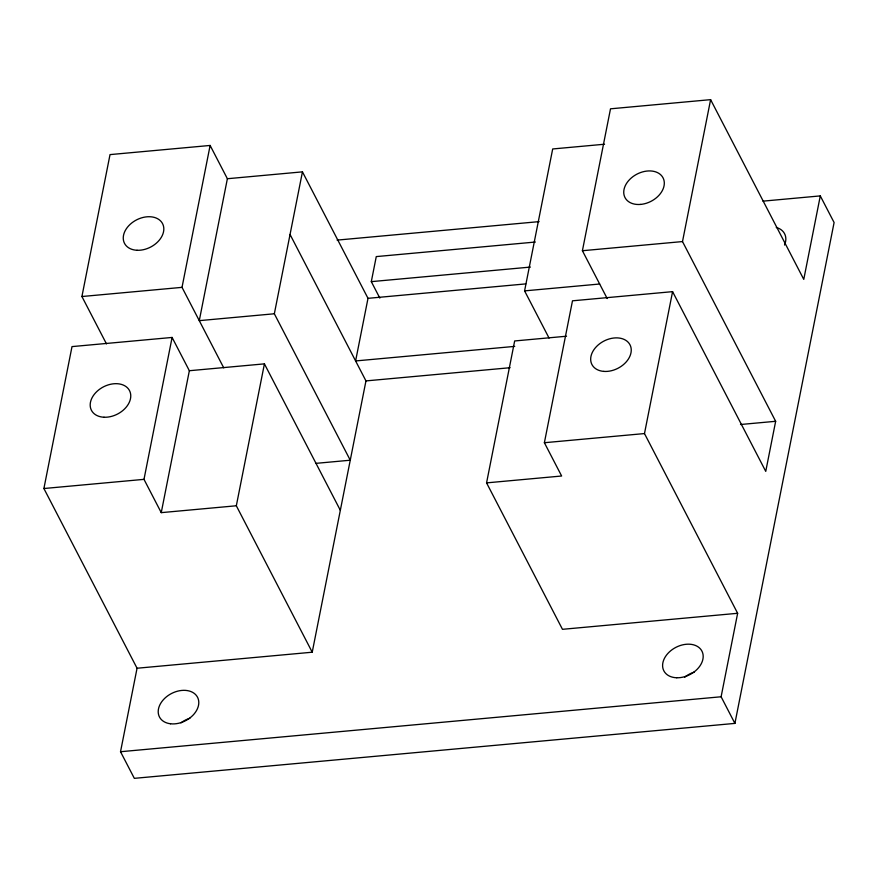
<?xml version="1.0" encoding="UTF-8"?>
<svg xmlns="http://www.w3.org/2000/svg" width="878" height="878" viewBox="0 0 878 878"><rect width="100%" height="100%" fill="white"/><g stroke="black" fill="none" stroke-linecap="round" stroke-linejoin="round"><path stroke-width="1.32" d="M43.9 488.519L72.007 346.601L172.099 337.448L189.352 370.725L161.245 512.642L236.325 505.772L312.228 652.211L137.056 668.235L43.9 488.519L143.992 479.355L161.245 512.642M106.468 343.88L81.917 296.523L110.024 154.605L210.127 145.452L227.38 178.728L199.273 320.646L274.342 313.775L350.256 460.215L316.124 463.343M143.992 479.355L172.099 337.448M223.736 367.838L182.02 287.358L210.127 145.452M762.971 201.15L820.293 195.904L834.1 222.529L734.908 723.395L134.334 778.347L120.527 751.722L137.056 668.235M236.325 505.772L264.421 363.865L189.352 370.725M274.342 313.775L302.449 171.858L227.38 178.728M302.449 171.858L368.003 298.333L355.601 360.946L514.727 346.382M379.834 298.081L371.306 281.64L376.267 256.596L535.393 242.032M312.228 652.211L365.961 380.909L290.047 234.47M734.908 723.395L721.112 696.77L737.641 613.294L562.469 629.317L486.566 482.878L514.662 340.96L566.54 336.219M549.057 338.074L524.583 290.881L552.69 148.964L604.558 144.222M486.566 482.878L561.635 476.008L544.382 442.721L572.489 300.814L672.581 291.65L765.748 471.376L775.658 421.297L682.502 241.571L710.609 99.653L610.506 108.817L582.41 250.724L607.192 298.531M737.641 613.294L644.485 433.567L672.581 291.65M820.293 195.904L803.765 279.38L710.609 99.653M337.108 240.111L539.114 221.629M81.917 296.523L182.02 287.358M582.41 250.724L682.502 241.571M371.306 281.64L530.433 267.077M368.003 298.333L525.768 283.901M524.583 290.881L599.663 284.011M365.961 380.909L510.118 367.717M740.494 424.513L775.658 421.297M544.382 442.721L644.485 433.567M120.527 751.722L721.112 696.77M264.421 363.865L340.335 510.305M684.664 677.256A21.434 15.31 -27.4 0 1 694.443 672.021M180.978 722.857A21.434 15.31 -27.4 0 1 189.867 718.237M776.273 227.457A21.434 15.31 -27.4 0 1 784.537 245.05M170.541 723.779A21.434 15.31 -27.4 0 0 198.647 700.677A21.434 15.31 -27.4 0 0 166.315 696.912A21.434 15.31 -27.4 0 0 170.541 723.779M676.751 677.761A21.434 15.31 -27.4 0 0 702.718 653.089A21.434 15.31 -27.4 0 0 669.223 652.069A21.434 15.31 -27.4 0 0 676.751 677.761M104.01 417.237A21.434 15.31 -27.4 0 0 130.372 392.828A21.434 15.31 -27.4 0 0 97.063 391.325A21.434 15.31 -27.4 0 0 104.01 417.237M137.067 250.274A21.434 15.31 -27.4 0 0 163.429 225.876A21.434 15.31 -27.4 0 0 130.131 224.362A21.434 15.31 -27.4 0 0 137.067 250.274M603.801 371.394A21.434 15.31 -27.4 0 0 630.986 347.578A21.434 15.31 -27.4 0 0 598.105 345.021A21.434 15.31 -27.4 0 0 603.801 371.394M640.545 204.42A21.434 15.31 -27.4 0 0 663.077 177.894A21.434 15.31 -27.4 0 0 628.45 180.824A21.434 15.31 -27.4 0 0 640.545 204.42"/></g></svg>
